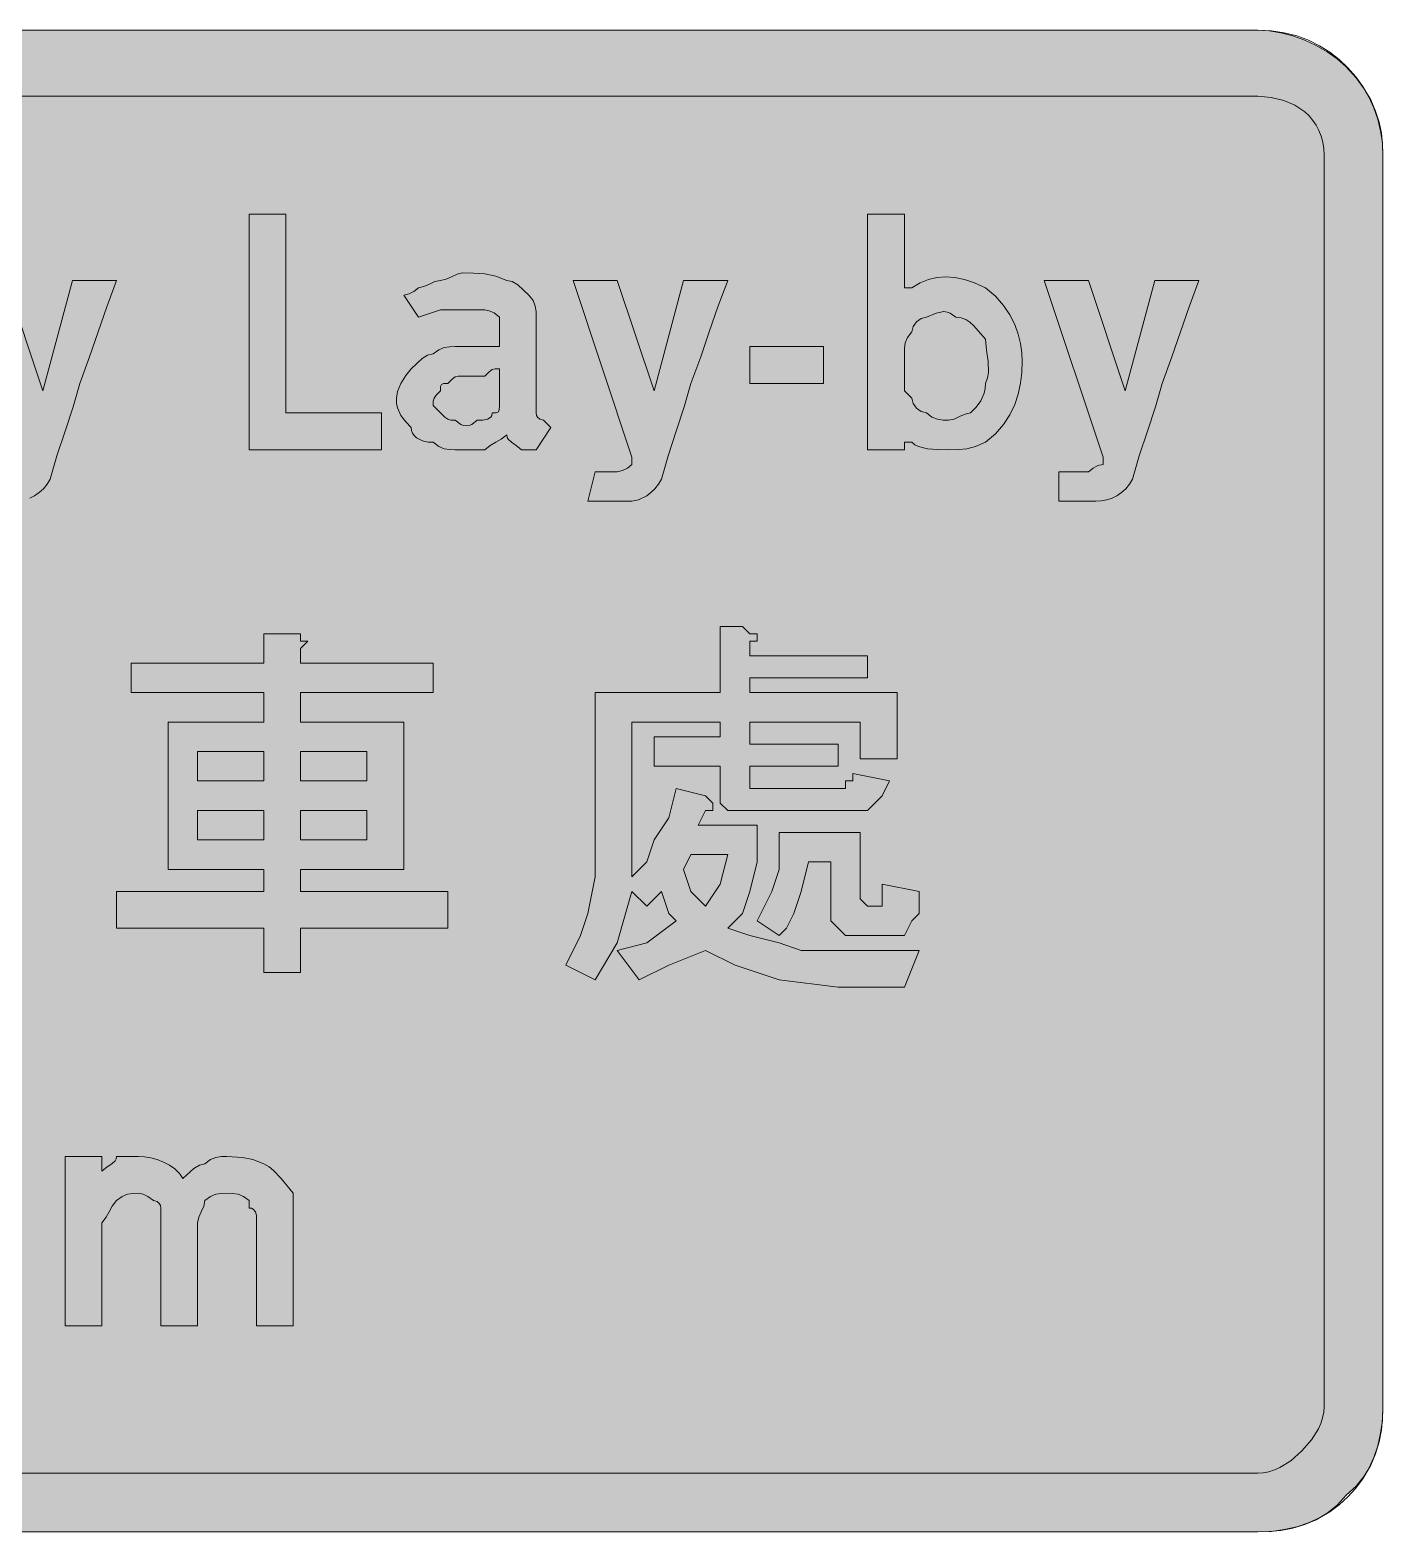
# Model space of a CAD drawing. Header units: metres. Extents: x 28 to 538, y 12 to 257.
# Drawn here: x 317.9 to 538.4, y 12.5 to 257.3 of the extents above; entities that cross this region are included whole.
import ezdxf

# ---------------------------------------------------------------- set-up
doc = ezdxf.new("R2010")
doc.units = ezdxf.units.M
for name, color, linetype, true_color in [('FILL_BLUE_0000FF', 7, 'Continuous', 0x0000ff), ('FILL_WHITE_FFFFFF', 7, 'Continuous', 0xffffff), ('STROKE_BLUE_0000FF', 7, 'Continuous', 0x0000ff)]:
    doc.layers.add(name, color=color, linetype=linetype, true_color=true_color)

msp = doc.modelspace()

# ---------------------------------------------------------------- hatches: boundary and pattern name
at = {"layer": 'FILL_BLUE_0000FF', "true_color": 0x0000ff}
h = msp.add_hatch(color=7, dxfattribs=at)
h.dxf.hatch_style = 1
h.paths.add_polyline_path([(520.14, 246.31), (522.17, 245.82), (524, 245.02), (525.6, 243.93), (526.3, 243.28), (526.91, 242.55), (527.45, 241.77), (527.91, 240.91), (528.27, 239.99), (528.53, 239.02), (528.69, 237.98), (528.75, 236.88), (528.75, 32.88), (528.69, 31.98), (528.52, 31.08), (528.24, 30.18), (527.85, 29.28), (526.73, 27.48), (525.15, 25.68), (523.35, 24.1), (521.55, 22.98), (520.65, 22.59), (519.75, 22.3), (518.85, 22.14), (517.95, 22.08), (48.75, 22.08), (47.85, 22.14), (46.95, 22.3), (46.05, 22.59), (45.15, 22.98), (43.35, 24.1), (41.55, 25.68), (39.98, 27.48), (38.85, 29.28), (38.46, 30.18), (38.18, 31.08), (38.01, 31.98), (37.95, 32.88), (37.95, 236.88), (37.97, 237.78), (38.1, 238.68), (38.46, 239.58), (39.15, 240.48), (39.36, 241.38), (39.9, 242.28), (41.55, 244.08), (42.45, 244.79), (43.35, 245.28), (44.25, 245.77), (45.15, 246.48), (48.75, 246.48), (517.95, 246.48), (520.14, 246.31)])
at = {"layer": 'FILL_WHITE_FFFFFF', "true_color": 0xffffff}
h = msp.add_hatch(color=7, dxfattribs=at)
h.dxf.hatch_style = 1
h.paths.add_polyline_path([(519.8, 257.17), (521.72, 256.85), (523.67, 256.33), (525.6, 255.63), (527.48, 254.76), (529.26, 253.74), (530.89, 252.57), (532.35, 251.28), (533.99, 249.48), (535.31, 247.68), (536.36, 245.88), (537.15, 244.08), (537.72, 242.28), (538.09, 240.48), (538.29, 238.68), (538.35, 236.88), (538.35, 32.88), (538.29, 31.03), (538.09, 29.11), (537.72, 27.16), (537.15, 25.23), (536.36, 23.35), (535.31, 21.57), (533.99, 19.94), (532.35, 18.48), (530.89, 16.84), (529.26, 15.52), (527.48, 14.47), (525.6, 13.68), (523.67, 13.11), (521.72, 12.74), (519.8, 12.54), (517.95, 12.48), (48.75, 12.48), (46.95, 12.5), (45.15, 12.63), (43.35, 12.99), (41.55, 13.68), (39.07, 14.6), (37.05, 15.63), (36.21, 16.22), (35.48, 16.89), (34.86, 17.63), (34.35, 18.48), (33.5, 18.99), (32.76, 19.6), (32.09, 20.34), (31.5, 21.18), (30.47, 23.2), (29.55, 25.68), (28.86, 27.48), (28.5, 29.28), (28.37, 31.08), (28.35, 32.88), (28.35, 236.88), (28.41, 238.68), (28.61, 240.48), (28.98, 242.28), (29.55, 244.08), (30.34, 245.88), (31.39, 247.68), (32.71, 249.48), (34.35, 251.28), (35.81, 252.57), (37.44, 253.74), (39.22, 254.76), (41.1, 255.63), (43.03, 256.33), (44.98, 256.85), (46.9, 257.17), (48.75, 257.28), (517.95, 257.28), (519.8, 257.17)])
h = msp.add_hatch(color=7, dxfattribs=at)
h.dxf.hatch_style = 1
h.paths.add_polyline_path([(353.55, 227.28), (359.55, 227.28), (359.55, 194.88), (375.15, 194.88), (375.15, 188.88), (353.55, 188.88), (353.55, 227.28)])
h = msp.add_hatch(color=7, dxfattribs=at)
h.dxf.hatch_style = 1
h.paths.add_polyline_path([(464.27, 216.63), (465.66, 216.97), (467.1, 217.08), (468.59, 216.97), (470.16, 216.63), (471.8, 216.07), (473.55, 215.28), (475.19, 213.88), (476.51, 212.39), (477.56, 210.85), (478.35, 209.28), (478.92, 207.71), (479.29, 206.17), (479.49, 204.68), (479.55, 203.28), (479.49, 201.48), (479.29, 199.7), (478.92, 197.94), (478.35, 196.23), (477.56, 194.57), (476.51, 192.99), (475.19, 191.48), (473.55, 190.08), (471.94, 189.39), (470.55, 189.03), (469.16, 188.9), (467.55, 188.88), (465.77, 188.9), (464.1, 189.03), (462.66, 189.39), (462.05, 189.68), (461.55, 190.08), (460.35, 190.08), (460.35, 188.88), (454.35, 188.88), (454.35, 227.28), (460.35, 227.28), (460.35, 215.28), (461.55, 215.28), (462.9, 216.07), (464.27, 216.63)])
h.paths.add_polyline_path([(469.35, 194.28), (470.25, 194.69), (471.15, 194.88), (472.03, 195.8), (472.8, 196.83), (473.34, 198.09), (473.5, 198.83), (473.55, 199.68), (473.89, 200.58), (474.06, 201.48), (474, 203.28), (473.72, 205.08), (473.55, 206.88), (471.6, 209.13), (471.01, 209.66), (470.34, 210.09), (469.6, 210.37), (468.75, 210.48), (467.83, 211.15), (467.34, 211.32), (466.8, 211.38), (465.54, 211.15), (463.95, 210.48), (463.07, 210.27), (462.3, 209.73), (461.76, 208.96), (461.55, 208.08), (460.86, 207.18), (460.5, 206.28), (460.37, 205.38), (460.35, 204.48), (460.35, 200.88), (460.35, 198.48), (461.55, 197.28), (461.76, 196.4), (462.3, 195.63), (463.07, 195.09), (463.95, 194.88), (464.85, 194.19), (465.75, 193.83), (466.65, 193.7), (467.55, 193.68), (468.45, 193.87), (469.35, 194.28)], flags=16)
h = msp.add_hatch(color=7, dxfattribs=at)
h.dxf.hatch_style = 1
h.paths.add_polyline_path([(316.35, 187.68), (306.75, 216.48), (313.95, 216.48), (319.95, 198.48), (324.75, 216.48), (331.95, 216.48), (330.34, 212.17), (328.95, 208.08), (327.56, 203.99), (325.95, 199.68), (324.86, 195.89), (323.55, 191.88), (322.24, 187.87), (321.15, 184.08), (320.65, 183.24), (320.04, 182.5), (319.36, 181.89), (318.6, 181.38), (317.79, 180.99), (316.93, 180.7), (316.05, 180.54), (315.15, 180.48), (312.75, 180.48), (309.15, 180.48), (310.35, 185.28), (313.95, 185.28), (314.35, 185.33), (314.66, 185.47), (315.15, 185.88), (315.64, 186.29), (315.95, 186.43), (316.35, 186.48), (316.35, 187.68)])
h = msp.add_hatch(color=7, dxfattribs=at)
h.dxf.hatch_style = 1
h.paths.add_polyline_path([(385.35, 189.03), (384.45, 189.39), (383.55, 190.08), (382.71, 190.13), (381.98, 190.29), (381.36, 190.52), (380.85, 190.83), (380.46, 191.19), (380.18, 191.6), (380.01, 192.03), (379.95, 192.48), (379.07, 193.4), (378.3, 194.43), (377.76, 195.69), (377.6, 196.43), (377.55, 197.28), (377.76, 198.37), (378.3, 199.68), (379.07, 200.99), (379.95, 202.08), (381.75, 203.73), (382.65, 204.27), (383.55, 204.48), (384.45, 205.17), (385.35, 205.53), (386.25, 205.66), (387.15, 205.68), (390.75, 205.68), (394.35, 205.68), (394.35, 206.88), (394.35, 209.28), (394.35, 210.48), (393.47, 211.17), (392.7, 211.53), (391.95, 211.68), (387.15, 211.68), (384.75, 211.68), (381.15, 210.48), (378.75, 214.08), (379.63, 214.27), (380.4, 214.68), (381.15, 215.28), (382.05, 215.47), (382.95, 215.88), (383.85, 216.29), (384.75, 216.48), (385.65, 216.67), (386.55, 217.08), (387.45, 217.49), (388.35, 217.68), (390.15, 217.66), (391.95, 217.53), (393.75, 217.17), (395.55, 216.48), (396.45, 216.27), (397.35, 215.73), (399.15, 214.08), (399.84, 213.18), (400.2, 212.28), (400.33, 211.38), (400.35, 210.48), (400.35, 204.48), (400.35, 196.08), (400.35, 194.88), (400.4, 194.48), (400.54, 194.19), (400.95, 193.83), (401.55, 193.68), (402.75, 192.48), (400.35, 188.88), (397.95, 188.88), (397.07, 189.59), (396.3, 190.08), (395.76, 190.57), (395.6, 190.88), (395.55, 191.28), (394.65, 190.57), (393.75, 190.08), (392.85, 189.59), (391.95, 188.88), (387.15, 188.88), (386.25, 188.9), (385.35, 189.03)])
h.paths.add_polyline_path([(388.5, 192.84), (388.95, 192.78), (389.4, 192.84), (389.85, 193), (390.75, 193.68), (391.63, 193.7), (392.4, 193.83), (392.94, 194.19), (393.1, 194.48), (393.15, 194.88), (393.84, 194.9), (394.2, 195.03), (394.33, 195.39), (394.35, 196.08), (394.35, 197.28), (394.35, 202.08), (393.64, 202.06), (393.15, 201.93), (392.66, 201.57), (391.95, 200.88), (388.35, 200.88), (387.64, 200.86), (387.15, 200.73), (386.66, 200.37), (385.95, 199.68), (385.26, 199.66), (384.9, 199.53), (384.77, 199.17), (384.75, 198.48), (384.06, 197.77), (383.7, 197.28), (383.57, 196.79), (383.55, 196.08), (384.75, 194.88), (385.46, 194.19), (385.95, 193.83), (386.44, 193.7), (387.15, 193.68), (388.05, 193), (388.5, 192.84)], flags=16)
h = msp.add_hatch(color=7, dxfattribs=at)
h.dxf.hatch_style = 1
h.paths.add_polyline_path([(415.95, 187.68), (406.35, 216.48), (413.55, 216.48), (419.55, 198.48), (424.35, 216.48), (431.55, 216.48), (429.94, 212.17), (428.55, 208.08), (427.16, 203.99), (425.55, 199.68), (424.46, 195.89), (423.15, 191.88), (421.84, 187.87), (420.75, 184.08), (420.25, 183.24), (419.66, 182.5), (419.02, 181.89), (418.35, 181.38), (417.04, 180.7), (415.95, 180.48), (412.35, 180.48), (408.75, 180.48), (409.95, 185.28), (413.55, 185.28), (414.43, 185.47), (415.2, 185.88), (415.95, 186.48), (415.95, 187.68)])
h = msp.add_hatch(color=7, dxfattribs=at)
h.dxf.hatch_style = 1
h.paths.add_polyline_path([(492.75, 187.68), (483.15, 216.48), (490.35, 216.48), (496.35, 198.48), (501.15, 216.48), (508.35, 216.48), (506.74, 212.17), (505.35, 208.08), (503.96, 203.99), (502.35, 199.68), (501.26, 195.89), (499.95, 191.88), (498.64, 187.87), (497.55, 184.08), (497.05, 183.24), (496.44, 182.5), (495.76, 181.89), (495, 181.38), (494.19, 180.99), (493.33, 180.7), (492.45, 180.54), (491.55, 180.48), (489.15, 180.48), (485.55, 180.48), (485.55, 185.28), (490.35, 185.28), (491.1, 185.88), (491.87, 186.29), (492.75, 186.48), (492.75, 187.68)])
h = msp.add_hatch(color=7, dxfattribs=at)
h.dxf.hatch_style = 1
h.paths.add_polyline_path([(447.15, 205.68), (447.15, 199.68), (435.15, 199.68), (435.15, 205.68), (447.15, 205.68)])
h = msp.add_hatch(color=7, dxfattribs=at)
h.dxf.hatch_style = 1
h.paths.add_polyline_path([(433.95, 160.08), (435.15, 158.88), (436.35, 158.88), (436.35, 157.68), (435.15, 157.68), (435.15, 155.28), (454.35, 155.28), (454.35, 151.68), (435.15, 151.68), (435.15, 149.28), (459.15, 149.28), (459.15, 138.48), (453.15, 138.48), (453.15, 144.48), (435.15, 144.48), (435.15, 140.88), (449.55, 140.88), (449.55, 137.28), (435.15, 137.28), (435.15, 136.08), (435.15, 133.68), (437.55, 133.68), (448.35, 133.68), (450.75, 133.68), (450.75, 134.88), (451.95, 134.88), (451.95, 136.08), (457.95, 134.88), (456.75, 132.48), (455.55, 131.28), (454.35, 130.08), (451.95, 130.08), (433.95, 130.08), (431.55, 130.08), (430.35, 131.28), (430.35, 132.48), (430.35, 133.68), (430.35, 137.28), (419.55, 137.28), (419.55, 142.08), (430.35, 142.08), (430.35, 144.48), (415.95, 144.48), (415.95, 126.48), (415.95, 119.28), (418.35, 121.68), (419.55, 125.28), (421.95, 128.88), (423.15, 133.68), (427.95, 132.48), (429.15, 131.28), (429.15, 130.08), (427.95, 130.08), (426.75, 127.68), (436.35, 127.68), (436.35, 121.68), (435.15, 116.88), (433.95, 113.28), (431.55, 110.88), (435.15, 109.68), (439.95, 108.48), (443.55, 107.28), (448.35, 107.28), (462.75, 107.28), (460.35, 101.28), (449.55, 101.28), (439.95, 102.48), (432.75, 104.88), (427.95, 107.28), (421.95, 104.88), (417.15, 102.48), (413.55, 107.28), (418.35, 108.48), (423.15, 112.08), (421.95, 113.28), (420.75, 116.88), (418.35, 114.48), (415.95, 116.88), (413.55, 108.48), (409.95, 102.48), (405.15, 104.88), (407.55, 109.68), (408.75, 113.28), (409.95, 119.28), (409.95, 124.08), (409.95, 149.28), (430.35, 149.28), (430.35, 160.08), (433.95, 160.08)])
h.paths.add_polyline_path([(425.55, 116.88), (427.95, 114.48), (430.35, 118.08), (431.55, 122.88), (425.55, 122.88), (424.35, 120.48), (425.55, 116.88)], flags=16)
h = msp.add_hatch(color=7, dxfattribs=at)
h.dxf.hatch_style = 1
h.paths.add_polyline_path([(363.15, 157.68), (361.95, 156.48), (361.95, 154.08), (383.55, 154.08), (383.55, 149.28), (361.95, 149.28), (361.95, 144.48), (378.75, 144.48), (378.75, 120.48), (361.95, 120.48), (361.95, 116.88), (385.95, 116.88), (385.95, 110.88), (361.95, 110.88), (361.95, 103.68), (355.95, 103.68), (355.95, 110.88), (331.95, 110.88), (331.95, 116.88), (355.95, 116.88), (355.95, 120.48), (340.35, 120.48), (340.35, 144.48), (355.95, 144.48), (355.95, 149.28), (334.35, 149.28), (334.35, 154.08), (355.95, 154.08), (355.95, 158.88), (361.95, 158.88), (361.95, 157.68), (363.15, 157.68)])
h.paths.add_polyline_path([(355.95, 134.88), (355.95, 139.68), (345.15, 139.68), (345.15, 134.88), (355.95, 134.88)], flags=16)
h.paths.add_polyline_path([(345.15, 125.28), (355.95, 125.28), (355.95, 130.08), (345.15, 130.08), (345.15, 125.28)], flags=16)
h.paths.add_polyline_path([(361.95, 139.68), (361.95, 134.88), (372.75, 134.88), (372.75, 139.68), (361.95, 139.68)], flags=16)
h.paths.add_polyline_path([(372.75, 130.08), (361.95, 130.08), (361.95, 125.28), (372.75, 125.28), (372.75, 130.08)], flags=16)
h = msp.add_hatch(color=7, dxfattribs=at)
h.dxf.hatch_style = 1
h.paths.add_polyline_path([(453.15, 126.48), (453.15, 116.88), (453.15, 115.68), (454.35, 114.48), (455.55, 114.48), (456.75, 114.48), (456.75, 118.08), (462.75, 116.88), (462.75, 113.28), (461.55, 112.08), (460.35, 109.68), (457.95, 109.68), (453.15, 109.68), (450.75, 109.68), (449.55, 110.88), (448.35, 112.08), (448.35, 114.48), (448.35, 121.68), (444.75, 121.68), (443.55, 116.88), (442.35, 113.28), (441.15, 110.88), (439.95, 109.68), (436.35, 112.08), (437.55, 114.48), (438.75, 116.88), (439.95, 120.48), (439.95, 124.08), (439.95, 126.48), (453.15, 126.48)])
h = msp.add_hatch(color=7, dxfattribs=at)
h.dxf.hatch_style = 1
h.paths.add_polyline_path([(329.55, 71.28), (330.43, 71.99), (331.2, 72.48), (331.74, 72.97), (331.9, 73.28), (331.95, 73.68), (335.55, 73.68), (336.5, 73.62), (337.52, 73.45), (338.57, 73.17), (339.6, 72.78), (340.58, 72.27), (341.46, 71.65), (342.19, 70.92), (342.75, 70.08), (344.55, 71.73), (345.45, 72.27), (346.35, 72.48), (347.25, 73.17), (348.15, 73.53), (349.05, 73.66), (349.95, 73.68), (352.5, 73.53), (354.17, 73.17), (355.95, 72.48), (356.8, 71.98), (357.54, 71.39), (358.8, 70.08), (360.75, 67.68), (360.75, 66.48), (360.75, 65.28), (360.75, 46.08), (354.75, 46.08), (354.75, 64.08), (354.6, 64.68), (354.24, 65.09), (353.95, 65.23), (353.55, 65.28), (353.55, 66.48), (352.65, 67.17), (351.75, 67.53), (350.85, 67.66), (349.95, 67.68), (349.05, 67.66), (348.15, 67.53), (347.25, 67.17), (346.35, 66.48), (346.16, 65.58), (345.75, 64.68), (345.34, 63.78), (345.15, 62.88), (345.15, 46.08), (339.15, 46.08), (339.15, 64.08), (339.15, 65.28), (339.1, 65.68), (338.96, 65.97), (338.55, 66.33), (337.95, 66.48), (337.07, 67.17), (336.3, 67.53), (335.55, 67.68), (334.65, 67.66), (333.75, 67.53), (332.85, 67.17), (331.95, 66.48), (331.24, 65.58), (330.75, 64.68), (330.26, 63.78), (329.55, 62.88), (329.55, 46.08), (323.55, 46.08), (323.55, 73.68), (329.55, 73.68), (329.55, 71.28)])

# ---------------------------------------------------------------- linework, layer by layer
at = {"layer": 'FILL_BLUE_0000FF', "lineweight": 0, "true_color": 0x0000ff}
msp.add_lwpolyline([(48.75, 246.48), (517.95, 246.48), (520.14, 246.31), (522.17, 245.82), (524, 245.02), (525.6, 243.93), (526.3, 243.28), (526.91, 242.55), (527.45, 241.77), (527.91, 240.91), (528.27, 239.99), (528.53, 239.02), (528.69, 237.98), (528.75, 236.88), (528.75, 32.88), (528.69, 31.98), (528.52, 31.08), (528.24, 30.18), (527.85, 29.28), (526.73, 27.48), (525.15, 25.68), (523.35, 24.1), (521.55, 22.98), (520.65, 22.59), (519.75, 22.3), (518.85, 22.14), (517.95, 22.08), (48.75, 22.08)], dxfattribs=at)
at = {"layer": 'FILL_WHITE_FFFFFF', "lineweight": 0, "true_color": 0xffffff}
for points in [[(48.75, 257.28), (517.95, 257.28), (519.8, 257.17), (521.72, 256.85), (523.67, 256.33), (525.6, 255.63), (527.48, 254.76), (529.26, 253.74), (530.89, 252.57), (532.35, 251.28), (533.99, 249.48), (535.31, 247.68), (536.36, 245.88), (537.15, 244.08), (537.72, 242.28), (538.09, 240.48), (538.29, 238.68), (538.35, 236.88), (538.35, 32.88), (538.29, 31.03), (538.09, 29.11), (537.72, 27.16), (537.15, 25.23), (536.36, 23.35), (535.31, 21.57), (533.99, 19.94), (532.35, 18.48), (530.89, 16.84), (529.26, 15.52), (527.48, 14.47), (525.6, 13.68), (523.67, 13.11), (521.72, 12.74), (519.8, 12.54), (517.95, 12.48), (48.75, 12.48)], [(313.95, 216.48), (319.95, 198.48), (324.75, 216.48), (331.95, 216.48), (330.34, 212.17), (328.95, 208.08), (327.56, 203.99), (325.95, 199.68), (324.86, 195.89), (323.55, 191.88), (322.24, 187.87), (321.15, 184.08), (320.65, 183.24), (320.04, 182.5), (319.36, 181.89), (318.6, 181.38), (317.79, 180.99)]]:
    msp.add_lwpolyline(points, dxfattribs=at)
for points in [[(353.55, 227.28), (359.55, 227.28), (359.55, 194.88), (375.15, 194.88), (375.15, 188.88), (353.55, 188.88)], [(464.27, 216.63), (465.66, 216.97), (467.1, 217.08), (468.59, 216.97), (470.16, 216.63), (471.8, 216.07), (473.55, 215.28), (475.19, 213.88), (476.51, 212.39), (477.56, 210.85), (478.35, 209.28), (478.92, 207.71), (479.29, 206.17), (479.49, 204.68), (479.55, 203.28), (479.49, 201.48), (479.29, 199.7), (478.92, 197.94), (478.35, 196.23), (477.56, 194.57), (476.51, 192.99), (475.19, 191.48), (473.55, 190.08), (471.94, 189.39), (470.55, 189.03), (469.16, 188.9), (467.55, 188.88), (465.77, 188.9), (464.1, 189.03), (462.66, 189.39), (462.05, 189.68), (461.55, 190.08), (460.35, 190.08), (460.35, 188.88), (454.35, 188.88), (454.35, 227.28), (460.35, 227.28), (460.35, 215.28), (461.55, 215.28), (462.9, 216.07)], [(385.35, 189.03), (384.45, 189.39), (383.55, 190.08), (382.71, 190.13), (381.98, 190.29), (381.36, 190.52), (380.85, 190.83), (380.46, 191.19), (380.18, 191.6), (380.01, 192.03), (379.95, 192.48), (379.07, 193.4), (378.3, 194.43), (377.76, 195.69), (377.6, 196.43), (377.55, 197.28), (377.76, 198.37), (378.3, 199.68), (379.07, 200.99), (379.95, 202.08), (381.75, 203.73), (382.65, 204.27), (383.55, 204.48), (384.45, 205.17), (385.35, 205.53), (386.25, 205.66), (387.15, 205.68), (390.75, 205.68), (394.35, 205.68), (394.35, 206.88), (394.35, 209.28), (394.35, 210.48), (393.47, 211.17), (392.7, 211.53), (391.95, 211.68), (387.15, 211.68), (384.75, 211.68), (381.15, 210.48), (378.75, 214.08), (379.63, 214.27), (380.4, 214.68), (381.15, 215.28), (382.05, 215.47), (382.95, 215.88), (383.85, 216.29), (384.75, 216.48), (385.65, 216.67), (386.55, 217.08), (387.45, 217.49), (388.35, 217.68), (390.15, 217.66), (391.95, 217.53), (393.75, 217.17), (395.55, 216.48), (396.45, 216.27), (397.35, 215.73), (399.15, 214.08), (399.84, 213.18), (400.2, 212.28), (400.33, 211.38), (400.35, 210.48), (400.35, 204.48), (400.35, 196.08), (400.35, 194.88), (400.4, 194.48), (400.54, 194.19), (400.95, 193.83), (401.55, 193.68), (402.75, 192.48), (400.35, 188.88), (397.95, 188.88), (397.07, 189.59), (396.3, 190.08), (395.76, 190.57), (395.6, 190.88), (395.55, 191.28), (394.65, 190.57), (393.75, 190.08), (392.85, 189.59), (391.95, 188.88), (387.15, 188.88), (386.25, 188.9)], [(415.95, 187.68), (406.35, 216.48), (413.55, 216.48), (419.55, 198.48), (424.35, 216.48), (431.55, 216.48), (429.94, 212.17), (428.55, 208.08), (427.16, 203.99), (425.55, 199.68), (424.46, 195.89), (423.15, 191.88), (421.84, 187.87), (420.75, 184.08), (420.25, 183.24), (419.66, 182.5), (419.02, 181.89), (418.35, 181.38), (417.04, 180.7), (415.95, 180.48), (412.35, 180.48), (408.75, 180.48), (409.95, 185.28), (413.55, 185.28), (414.43, 185.47), (415.2, 185.88), (415.95, 186.48)], [(492.75, 187.68), (483.15, 216.48), (490.35, 216.48), (496.35, 198.48), (501.15, 216.48), (508.35, 216.48), (506.74, 212.17), (505.35, 208.08), (503.96, 203.99), (502.35, 199.68), (501.26, 195.89), (499.95, 191.88), (498.64, 187.87), (497.55, 184.08), (497.05, 183.24), (496.44, 182.5), (495.76, 181.89), (495, 181.38), (494.19, 180.99), (493.33, 180.7), (492.45, 180.54), (491.55, 180.48), (489.15, 180.48), (485.55, 180.48), (485.55, 185.28), (490.35, 185.28), (491.1, 185.88), (491.87, 186.29), (492.75, 186.48)], [(469.35, 194.28), (470.25, 194.69), (471.15, 194.88), (472.03, 195.8), (472.8, 196.83), (473.34, 198.09), (473.5, 198.83), (473.55, 199.68), (473.89, 200.58), (474.06, 201.48), (474, 203.28), (473.72, 205.08), (473.55, 206.88), (471.6, 209.13), (471.01, 209.66), (470.34, 210.09), (469.6, 210.37), (468.75, 210.48), (467.83, 211.15), (467.34, 211.32), (466.8, 211.38), (465.54, 211.15), (463.95, 210.48), (463.07, 210.27), (462.3, 209.73), (461.76, 208.96), (461.55, 208.08), (460.86, 207.18), (460.5, 206.28), (460.37, 205.38), (460.35, 204.48), (460.35, 200.88), (460.35, 198.48), (461.55, 197.28), (461.76, 196.4), (462.3, 195.63), (463.07, 195.09), (463.95, 194.88), (464.85, 194.19), (465.75, 193.83), (466.65, 193.7), (467.55, 193.68), (468.45, 193.87)], [(447.15, 205.68), (447.15, 199.68), (435.15, 199.68), (435.15, 205.68)], [(388.5, 192.84), (388.95, 192.78), (389.4, 192.84), (389.85, 193), (390.75, 193.68), (391.63, 193.7), (392.4, 193.83), (392.94, 194.19), (393.1, 194.48), (393.15, 194.88), (393.84, 194.9), (394.2, 195.03), (394.33, 195.39), (394.35, 196.08), (394.35, 197.28), (394.35, 202.08), (393.64, 202.06), (393.15, 201.93), (392.66, 201.57), (391.95, 200.88), (388.35, 200.88), (387.64, 200.86), (387.15, 200.73), (386.66, 200.37), (385.95, 199.68), (385.26, 199.66), (384.9, 199.53), (384.77, 199.17), (384.75, 198.48), (384.06, 197.77), (383.7, 197.28), (383.57, 196.79), (383.55, 196.08), (384.75, 194.88), (385.46, 194.19), (385.95, 193.83), (386.44, 193.7), (387.15, 193.68), (388.05, 193)], [(433.95, 160.08), (435.15, 158.88), (436.35, 158.88), (436.35, 157.68), (435.15, 157.68), (435.15, 155.28), (454.35, 155.28), (454.35, 151.68), (435.15, 151.68), (435.15, 149.28), (459.15, 149.28), (459.15, 138.48), (453.15, 138.48), (453.15, 144.48), (435.15, 144.48), (435.15, 140.88), (449.55, 140.88), (449.55, 137.28), (435.15, 137.28), (435.15, 136.08), (435.15, 133.68), (437.55, 133.68), (448.35, 133.68), (450.75, 133.68), (450.75, 134.88), (451.95, 134.88), (451.95, 136.08), (457.95, 134.88), (456.75, 132.48), (455.55, 131.28), (454.35, 130.08), (451.95, 130.08), (433.95, 130.08), (431.55, 130.08), (430.35, 131.28), (430.35, 132.48), (430.35, 133.68), (430.35, 137.28), (419.55, 137.28), (419.55, 142.08), (430.35, 142.08), (430.35, 144.48), (415.95, 144.48), (415.95, 126.48), (415.95, 119.28), (418.35, 121.68), (419.55, 125.28), (421.95, 128.88), (423.15, 133.68), (427.95, 132.48), (429.15, 131.28), (429.15, 130.08), (427.95, 130.08), (426.75, 127.68), (436.35, 127.68), (436.35, 121.68), (435.15, 116.88), (433.95, 113.28), (431.55, 110.88), (435.15, 109.68), (439.95, 108.48), (443.55, 107.28), (448.35, 107.28), (462.75, 107.28), (460.35, 101.28), (449.55, 101.28), (439.95, 102.48), (432.75, 104.88), (427.95, 107.28), (421.95, 104.88), (417.15, 102.48), (413.55, 107.28), (418.35, 108.48), (423.15, 112.08), (421.95, 113.28), (420.75, 116.88), (418.35, 114.48), (415.95, 116.88), (413.55, 108.48), (409.95, 102.48), (405.15, 104.88), (407.55, 109.68), (408.75, 113.28), (409.95, 119.28), (409.95, 124.08), (409.95, 149.28), (430.35, 149.28), (430.35, 160.08)], [(363.15, 157.68), (361.95, 156.48), (361.95, 154.08), (383.55, 154.08), (383.55, 149.28), (361.95, 149.28), (361.95, 144.48), (378.75, 144.48), (378.75, 120.48), (361.95, 120.48), (361.95, 116.88), (385.95, 116.88), (385.95, 110.88), (361.95, 110.88), (361.95, 103.68), (355.95, 103.68), (355.95, 110.88), (331.95, 110.88), (331.95, 116.88), (355.95, 116.88), (355.95, 120.48), (340.35, 120.48), (340.35, 144.48), (355.95, 144.48), (355.95, 149.28), (334.35, 149.28), (334.35, 154.08), (355.95, 154.08), (355.95, 158.88), (361.95, 158.88), (361.95, 157.68)], [(355.95, 134.88), (355.95, 139.68), (345.15, 139.68), (345.15, 134.88)], [(361.95, 139.68), (361.95, 134.88), (372.75, 134.88), (372.75, 139.68)], [(345.15, 125.28), (355.95, 125.28), (355.95, 130.08), (345.15, 130.08)], [(372.75, 130.08), (361.95, 130.08), (361.95, 125.28), (372.75, 125.28)], [(453.15, 126.48), (453.15, 116.88), (453.15, 115.68), (454.35, 114.48), (455.55, 114.48), (456.75, 114.48), (456.75, 118.08), (462.75, 116.88), (462.75, 113.28), (461.55, 112.08), (460.35, 109.68), (457.95, 109.68), (453.15, 109.68), (450.75, 109.68), (449.55, 110.88), (448.35, 112.08), (448.35, 114.48), (448.35, 121.68), (444.75, 121.68), (443.55, 116.88), (442.35, 113.28), (441.15, 110.88), (439.95, 109.68), (436.35, 112.08), (437.55, 114.48), (438.75, 116.88), (439.95, 120.48), (439.95, 124.08), (439.95, 126.48)], [(425.55, 116.88), (427.95, 114.48), (430.35, 118.08), (431.55, 122.88), (425.55, 122.88), (424.35, 120.48)], [(329.55, 71.28), (330.43, 71.99), (331.2, 72.48), (331.74, 72.97), (331.9, 73.28), (331.95, 73.68), (335.55, 73.68), (336.5, 73.62), (337.52, 73.45), (338.57, 73.17), (339.6, 72.78), (340.58, 72.27), (341.46, 71.65), (342.19, 70.92), (342.75, 70.08), (344.55, 71.73), (345.45, 72.27), (346.35, 72.48), (347.25, 73.17), (348.15, 73.53), (349.05, 73.66), (349.95, 73.68), (352.5, 73.53), (354.17, 73.17), (355.95, 72.48), (356.8, 71.98), (357.54, 71.39), (358.8, 70.08), (360.75, 67.68), (360.75, 66.48), (360.75, 65.28), (360.75, 46.08), (354.75, 46.08), (354.75, 64.08), (354.6, 64.68), (354.24, 65.09), (353.95, 65.23), (353.55, 65.28), (353.55, 66.48), (352.65, 67.17), (351.75, 67.53), (350.85, 67.66), (349.95, 67.68), (349.05, 67.66), (348.15, 67.53), (347.25, 67.17), (346.35, 66.48), (346.16, 65.58), (345.75, 64.68), (345.34, 63.78), (345.15, 62.88), (345.15, 46.08), (339.15, 46.08), (339.15, 64.08), (339.15, 65.28), (339.1, 65.68), (338.96, 65.97), (338.55, 66.33), (337.95, 66.48), (337.07, 67.17), (336.3, 67.53), (335.55, 67.68), (334.65, 67.66), (333.75, 67.53), (332.85, 67.17), (331.95, 66.48), (331.24, 65.58), (330.75, 64.68), (330.26, 63.78), (329.55, 62.88), (329.55, 46.08), (323.55, 46.08), (323.55, 73.68), (329.55, 73.68)]]:
    msp.add_lwpolyline(points, close=True, dxfattribs=at)
at = {"layer": 'STROKE_BLUE_0000FF', "lineweight": 0, "true_color": 0x0000ff}
for points in [[(517.95, 257.28), (48.75, 257.28)], [(48.75, 12.48), (517.95, 12.48), (520.16, 12.58), (522.27, 12.86), (524.29, 13.33), (526.2, 13.98), (528, 14.79), (529.68, 15.77), (531.23, 16.9), (532.65, 18.18), (533.93, 19.6), (535.06, 21.15), (536.04, 22.83), (536.85, 24.63), (537.5, 26.54), (537.97, 28.56), (538.25, 30.67), (538.35, 32.88), (538.35, 236.88), (538.25, 238.89), (537.97, 240.86), (537.5, 242.77), (536.85, 244.62), (536.04, 246.4), (535.06, 248.08), (533.93, 249.66), (532.65, 251.13), (531.23, 252.47), (529.68, 253.67), (528, 254.72), (526.2, 255.61), (524.29, 256.32), (522.27, 256.85), (520.16, 257.17), (517.95, 257.28)]]:
    msp.add_lwpolyline(points, dxfattribs=at)

doc.saveas('drawing.dxf')
